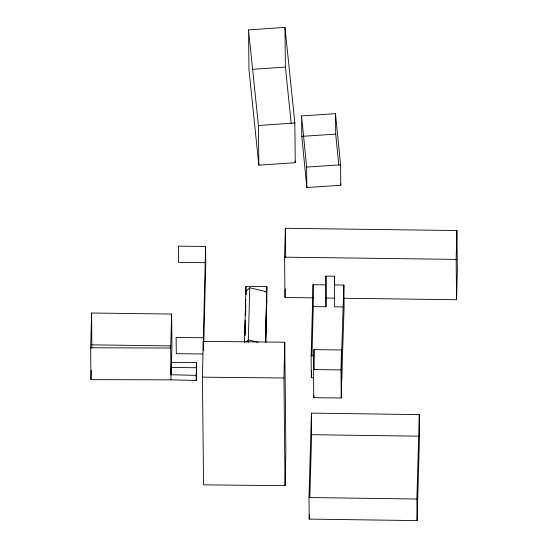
<?xml version="1.0" encoding="UTF-8"?>
<svg xmlns="http://www.w3.org/2000/svg" width="548" height="548" viewBox="0 0 548 548"><rect width="100%" height="100%" fill="white"/><g stroke="black" fill="none" stroke-linecap="round" stroke-linejoin="round"><path stroke-width="0.82" d="M202.431 377.161L203.246 341.377L284.755 342.212L285.878 449.901L285.063 485.679L203.561 484.843L202.431 377.161L283.939 377.997L285.063 485.679M283.939 377.997L284.755 342.212M203.493 350.569L203.356 337.76L205.603 246.463L178.367 246.155L178.532 262.382L205.767 262.691L203.822 342.041M325.738 284.857L313.066 284.713L313.292 306.62L325.964 306.764L325.95 276.117L334.513 276.233L334.609 285.501M325.964 306.764L325.95 276.117M343.308 306.935L334.527 306.832L334.513 276.233M313.463 369.571L313.97 349.651L341.466 349.98L341.76 378.093L341.253 398.012L313.757 397.684L313.463 369.571L340.959 369.9L341.253 398.012M313.757 397.684L313.826 395.19M340.959 369.9L341.466 349.98M196.28 380.483L196.225 375.366L170.976 374.729L171.36 362.379L196.595 362.618L196.28 380.483L171.024 379.846L90.982 379.627L90.646 347.781L91.605 313.011L171.627 314.066L171.956 345.911L171.168 374.757M90.982 379.627L91.242 370.297M91.845 348.247L91.605 313.011M171.024 379.846L170.695 348.001L171.627 314.066M244.49 341.959L245.99 286.316L266.897 286.59L265.527 342.651M244.62 342.384L244.689 339.815M244.826 334.684L245.223 320.148M245.36 315.018L245.778 299.626M245.915 294.612L245.99 286.316M244.963 335.109L245.237 324.848M245.518 314.586L245.771 305.14M245.1 335.294L245.237 330.204M245.655 314.922L245.764 310.682M248.271 342.418L249.751 287.775L266.76 291.776L264.246 291.748M265.39 342.226L266.897 286.59M265.677 342.219L266.835 299.468M265.814 342.644L266.794 295.625M313.161 297.859L284.994 297.489L284.576 257.149L285.364 228.29L456.929 230.544L457.354 270.876L456.566 299.735L343.891 298.256M284.994 297.489L285.227 289.002M313.538 377.757L311.353 377.73L311.127 355.816L313.066 284.713M311.353 377.73L311.538 370.955M311.956 355.721L313.292 306.62M456.566 299.735L456.142 259.396L456.929 230.544M196.225 375.366L196.595 362.618M308.99 497.529L311.401 413.117L419.289 414.61L419.515 436.187L417.103 520.6L309.216 519.1L308.99 497.529L416.877 499.023L417.103 520.6M309.216 519.1L309.339 514.839M309.826 497.783L311.627 434.687L311.401 413.117M416.877 499.023L419.289 414.61M171.182 374.907L171.36 362.379M341.527 356.186L343.877 285.035L334.301 284.926M341.76 378.093L344.11 306.942L343.877 285.035M249.751 287.775L245.853 291.509L245.888 294.584M246.107 342.068L248.333 339.938L258.053 342.226M248.545 29.893L284.974 27.4L294.845 123.005L295.262 162.688L258.834 165.181L248.963 69.569L248.545 29.893L258.423 125.499L258.834 165.181M252.354 69.336L285.392 67.082L284.974 27.4M258.423 125.499L294.845 123.005M301.585 115.909L335.506 113.683L340.561 164.845L340.774 185.286L306.853 187.512L301.797 136.356L301.585 115.909L306.64 167.072L306.853 187.512M301.797 136.356L335.719 134.13L335.506 113.683M306.64 167.072L340.561 164.845M90.646 347.781L170.695 348.001M171.414 367.496L196.643 367.735M203.356 337.76L176.12 337.445L176.292 353.679L202.678 353.974M311.127 355.816L314.038 355.858M284.576 257.149L456.142 259.396M325.964 298.023L334.739 298.139M91.941 344.85L171.106 345.898M311.627 434.687L418.665 436.174M285.392 67.082L291.241 123.766M295.084 160.996L295.262 162.688M335.719 134.13L338.787 165.16M340.609 183.607L340.774 185.286M313.97 349.651L314.175 369.338M285.364 228.29L285.672 257.704M205.603 246.463L205.767 262.691M203.246 341.377L203.342 350.782"/></g></svg>
